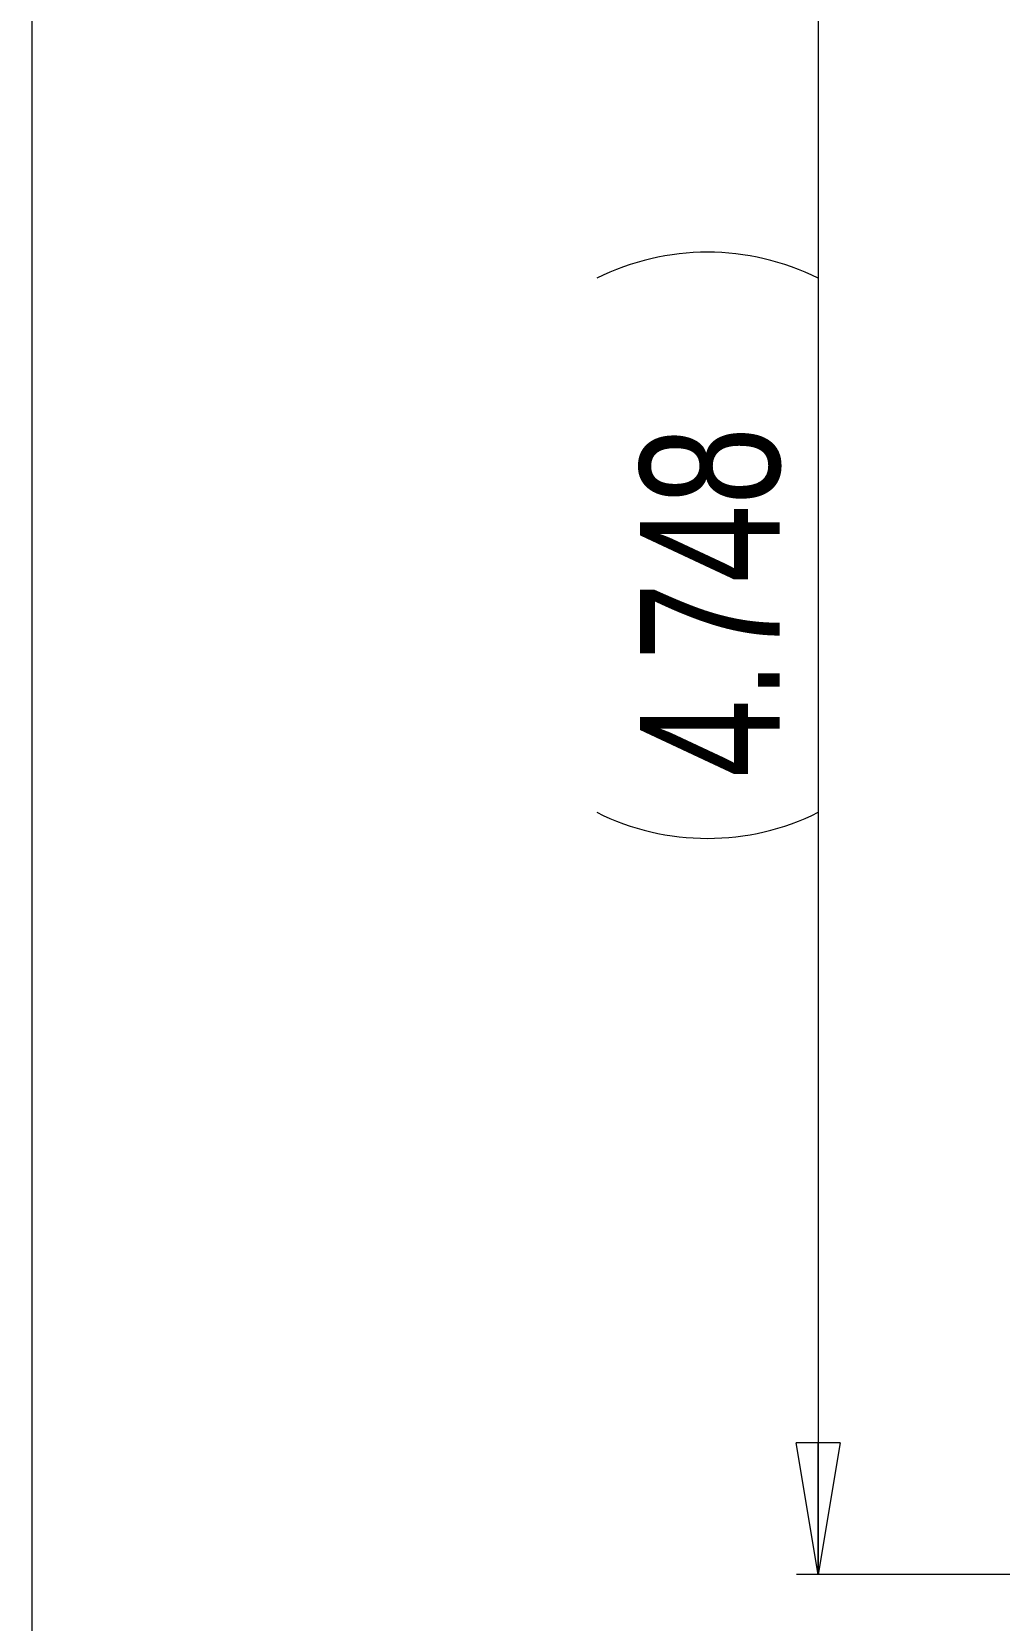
# Model space of a CAD drawing. Header units: inches. Extents: x 0.3 to 10.6, y 0.4 to 8.2.
# Drawn here: x 0.33 to 2.063, y 3.45 to 6.295 of the extents above; entities that cross this region are included whole.
import ezdxf

# ---------------------------------------------------------------- set-up
doc = ezdxf.new("R2010")
doc.units = ezdxf.units.IN
doc.header["$MEASUREMENT"] = 0
doc.layers.add('FORMAT', color=7, linetype='Continuous', lineweight=0)
doc.styles.add('SLDTEXTSTYLE0', font='TXT', dxfattribs={"width": 0.75})
doc.dimstyles.new('SLDDIMSTYLE0', dxfattribs={"dimtxt": 0.25, "dimasz": 0.236, "dimexe": 0, "dimexo": 0.0625, "dimgap": 0.0625, "dimtad": 1, "dimtoh": 1, "dimdec": 3, "dimlfac": 1.5, "dimzin": 12, "dimdsep": 46, "dimtxsty": 'SLDTEXTSTYLE0', "dimblk1": 'CLOSED', "dimblk2": 'CLOSED', "dimsah": 1, "dimcen": 0.09, "dimadec": 0, "dimazin": 0, "dimtfac": 1, "dimtofl": 0, "dimtmove": 0, "dimatfit": 3, "dimldrblk": 'CLOSED', "dimfxl": 0, "dimtolj": 1, "dimtzin": 12, "dimarcsym": 0})

# ---------------------------------------------------------------- blocks, each defined once
blk = doc.blocks.new('_Closed')
at = {"color": 0, "linetype": 'ByBlock', "lineweight": -2}
for p, q in [((-1, 0.166667), (0, 0)), ((-1, 0.166667), (-1, -0.166667)), ((0, 0), (-1, -0.166667)), ((0, 0), (-1, 0))]:
    blk.add_line(p, q, dxfattribs=at)
blk = doc.blocks.new('*D6')
at = {"layer": 'FORMAT'}
for p, q in [((3.7631, 6.6969), (1.6996, 6.6969)), ((1.7386, 6.6969), (1.7386, 3.5316)), ((3.7631, 3.5316), (1.6996, 3.5316))]:
    blk.add_line(p, q, dxfattribs=at)
for centre, start, end in [((1.5402, 5.4564), 63.4349, 116.5651), ((1.5402, 5.2937), 243.4349, 296.5651)]:
    blk.add_arc(centre, 0.4436, start, end, dxfattribs=at)
at = {"layer": 'FORMAT', "xscale": 0.236, "yscale": 0.236}
for p, rotation in [((1.7386, 6.6969, 0.0396), 90.0000000000901), ((1.7386, 3.5316, 0.0396), 270.00000000009)]:
    blk.add_blockref('_Closed', p, dxfattribs=dict(at, rotation=rotation))
at = {"layer": 'FORMAT', "insert": (1.4193, 4.9595), "char_height": 0.25, "attachment_point": 1, "rotation": 90, "style": 'SLDTEXTSTYLE0'}
blk.add_mtext('4.748', dxfattribs=at)

msp = doc.modelspace()

# ---------------------------------------------------------------- linework, layer by layer
at = {"color": 8, "linetype": 'Continuous', "lineweight": 0}
msp.add_line((0.32993, 8.19207), (0.32993, 0.39207), dxfattribs=at)

# ---------------------------------------------------------------- dimensions: what is measured, and where the dimension line sits
at = {"layer": 'FORMAT'}
dim = msp.add_linear_dim(base=(1.73862, 3.53162), p1=(3.80206, 6.6969), p2=(3.80206, 3.53162), angle=90, text='(<>)', dimstyle='SLDDIMSTYLE0', dxfattribs=at)
dim.commit()
dim.dimension.update_dxf_attribs({"geometry": '*D6', "text_midpoint": (1.73862, 5.37506), "dimtype": 160})

doc.saveas('drawing.dxf')
